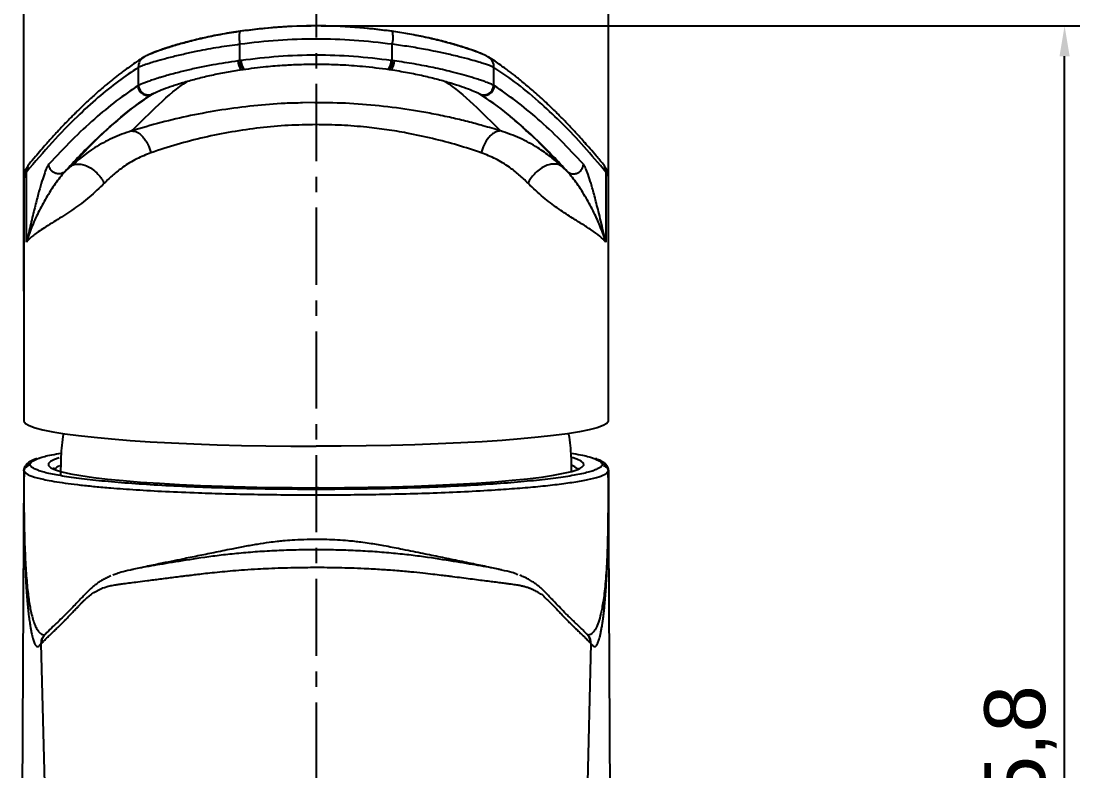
# Model space of a CAD drawing. Header units: millimetres. Extents: x 1261 to 1854, y -639 to -219.
# Drawn here: x 1649.5 to 1736.5, y -421.1 to -359.5 of the extents above; entities that cross this region are included whole.
import ezdxf

# ---------------------------------------------------------------- set-up
doc = ezdxf.new("R2010")
doc.units = ezdxf.units.MM
doc.header["$LTSCALE"] = 0.1
doc.linetypes.add('CENTERX2', pattern=[101.6, 63.5, -12.7, 12.7, -12.7])
doc.layers.get('0').update_dxf_attribs({"lineweight": 13})
doc.layers.add('CENTER', color=1, linetype='CENTERX2')
doc.layers.add('DIM', color=3, linetype='Continuous', lineweight=9)
doc.styles.get("Standard").update_dxf_attribs({"font": 'arial.ttf'})
doc.dimstyles.new('ISO-25', dxfattribs={"dimtxt": 2.5, "dimasz": 2.5, "dimexe": 1.25, "dimexo": 0.625, "dimtad": 1, "dimtxsty": 'Standard', "dimcen": 2.5, "dimadec": 0, "dimazin": 0, "dimtfac": 1, "dimtmove": 0, "dimatfit": 3, "dimfxl": 0, "dimarcsym": 0})

# ---------------------------------------------------------------- blocks, each defined once
blk = doc.blocks.new('*D18')
at = {"layer": 'Defpoints', "color": 0}
for p in [(1673.764, -359.927), (1735.228, -359.927), (1697.692, -485.737)]:
    blk.add_point(p, dxfattribs=at)
at = {"layer": 'DIM', "color": 3, "linetype": 'ByBlock', "lineweight": -2}
for p, q in [((1674.389, -359.927), (1736.478, -359.927)), ((1735.228, -483.237), (1735.228, -362.427)), ((1698.317, -485.737), (1736.478, -485.737))]:
    blk.add_line(p, q, dxfattribs=at)
at = {"layer": 'DIM', "color": 3}
for points in [[(1734.811, -362.427), (1735.644, -362.427), (1735.228, -359.927)], [(1734.811, -483.237), (1735.644, -483.237), (1735.228, -485.737)]]:
    blk.add_solid(points, dxfattribs=at)
at = {"layer": 'DIM', "color": 3, "insert": (1731.598, -422.832), "char_height": 5, "attachment_point": 5, "rotation": 90}
blk.add_mtext('125,8', dxfattribs=at)
blk = doc.blocks.new('*D23')
at = {"layer": 'Defpoints', "color": 0}
for p in [(1697.764, -340.139), (1649.764, -382.358), (1697.764, -382.361)]:
    blk.add_point(p, dxfattribs=at)
at = {"layer": 'DIM', "color": 3, "linetype": 'ByBlock', "lineweight": -2}
for p, q in [((1649.764, -381.733), (1649.764, -338.889)), ((1697.764, -381.736), (1697.764, -338.889)), ((1652.264, -340.139), (1695.264, -340.139))]:
    blk.add_line(p, q, dxfattribs=at)
at = {"layer": 'DIM', "color": 3}
for points in [[(1652.264, -339.723), (1652.264, -340.556), (1649.764, -340.139)], [(1695.264, -339.723), (1695.264, -340.556), (1697.764, -340.139)]]:
    blk.add_solid(points, dxfattribs=at)
at = {"layer": 'DIM', "color": 3, "insert": (1673.764, -336.961), "char_height": 5, "attachment_point": 5}
blk.add_mtext('48', dxfattribs=at)

msp = doc.modelspace()

# ---------------------------------------------------------------- linework, layer by layer
at = {"color": 7, "linetype": 'Continuous', "lineweight": 25}
for p, q in [((1667.501, -360.386), (1667.533, -360.368)), ((1680.027, -360.386), (1679.995, -360.368)), ((1667.51, -362.786), (1667.51, -361.445)), ((1680.018, -362.786), (1680.018, -361.445)), ((1659.159, -363.343), (1659.159, -364.828)), ((1688.369, -364.828), (1688.369, -363.343)), ((1667.592, -363.532), (1667.752, -363.509)), ((1667.751, -363.509), (1667.834, -363.497)), ((1679.694, -363.497), (1679.777, -363.509)), ((1679.776, -363.509), (1679.936, -363.532)), ((1660.354, -365.511), (1660.374, -365.498)), ((1687.126, -365.481), (1687.154, -365.498)), ((1687.154, -365.498), (1687.174, -365.511)), ((1673.764, -366.233), (1672.653, -366.261)), ((1674.797, -366.259), (1673.666, -366.24)), ((1656.775, -368.283), (1658.03, -367.205)), ((1689.498, -367.205), (1690.752, -368.283)), ((1656.635, -368.403), (1656.775, -368.283)), ((1690.752, -368.283), (1690.892, -368.403)), ((1649.969, -377.706), (1649.969, -371.941)), ((1653.564, -371.502), (1653.114, -371.911)), ((1694.414, -371.911), (1693.964, -371.502)), ((1697.559, -371.941), (1697.559, -377.707)), ((1649.764, -372.344), (1649.764, -392.371)), ((1697.764, -392.371), (1697.764, -372.35)), ((1649.764, -392.322), (1649.768, -392.407)), ((1697.76, -392.407), (1697.764, -392.322)), ((1650.261, -395.955), (1650.262, -395.981)), ((1697.266, -395.98), (1697.267, -395.955)), ((1649.761, -396.45), (1649.542, -437.437)), ((1649.762, -396.476), (1649.76, -397.62)), ((1649.762, -396.476), (1649.879, -396.606)), ((1649.762, -397.075), (1649.762, -397.301)), ((1697.653, -396.605), (1697.766, -396.475)), ((1697.768, -397.618), (1697.766, -397.267)), ((1697.986, -437.437), (1697.767, -396.45)), ((1649.761, -397.301), (1649.76, -397.62)), ((1673.96, -397.87), (1673.764, -397.87)), ((1651.518, -409.912), (1651.442, -409.994)), ((1696.086, -409.994), (1696.01, -409.912)), ((1651.917, -440.04), (1651.196, -410.667)), ((1696.331, -410.667), (1695.611, -440.04))]:
    msp.add_line(p, q, dxfattribs=at)
at = {"color": 7, "linetype": 'Continuous', "lineweight": 25, "flags": 128}
for points in [[(1673.764, -366.233), (1673.764, -366.3), (1673.764, -366.424), (1673.764, -366.601), (1673.764, -366.825), (1673.764, -367.089), (1673.764, -367.387), (1673.764, -367.708), (1673.764, -368.045)], [(1649.768, -392.407), (1649.895, -392.587), (1650.2, -392.765), (1650.68, -392.941), (1651.332, -393.112), (1652.15, -393.278), (1653.129, -393.437), (1654.261, -393.587), (1655.538, -393.729), (1656.951, -393.861), (1658.489, -393.982), (1660.14, -394.09), (1661.892, -394.186), (1663.733, -394.269), (1665.648, -394.337), (1667.624, -394.391), (1669.645, -394.429), (1671.697, -394.452), (1673.764, -394.46)], [(1697.76, -392.407), (1697.632, -392.587), (1697.328, -392.765), (1696.848, -392.941), (1696.196, -393.112), (1695.378, -393.278), (1694.399, -393.437), (1693.267, -393.587), (1691.99, -393.729), (1690.577, -393.861), (1689.039, -393.982), (1687.388, -394.09), (1685.636, -394.186), (1683.795, -394.269), (1681.88, -394.337), (1679.904, -394.391), (1677.883, -394.429), (1675.831, -394.452), (1673.764, -394.46)], [(1652.169, -396.321), (1652.352, -396.395), (1652.888, -396.56), (1653.589, -396.719), (1654.452, -396.873), (1655.468, -397.02), (1656.631, -397.157), (1657.929, -397.286), (1659.354, -397.404), (1660.893, -397.51), (1662.535, -397.604), (1664.267, -397.684), (1666.074, -397.751), (1667.942, -397.804), (1669.857, -397.842), (1671.803, -397.865), (1673.764, -397.872)], [(1674.139, -397.872), (1676.098, -397.861), (1678.039, -397.836), (1679.946, -397.795), (1681.804, -397.74), (1683.598, -397.67), (1685.313, -397.587), (1686.937, -397.49), (1688.455, -397.382), (1689.857, -397.262), (1691.13, -397.132), (1692.265, -396.992), (1693.253, -396.844), (1694.085, -396.689), (1694.756, -396.529), (1695.259, -396.363), (1695.41, -396.297)]]:
    msp.add_lwpolyline(points, dxfattribs=at)
at = {"color": 8, "linetype": 'Continuous', "lineweight": 25, "flags": 128}
for points in [[(1652.671, -395.41), (1652.269, -395.546), (1651.937, -395.715), (1651.778, -395.885), (1651.795, -396.057), (1651.987, -396.227), (1652.169, -396.321)], [(1695.41, -396.297), (1695.591, -396.195), (1695.75, -396.024), (1695.733, -395.853), (1695.541, -395.683), (1695.176, -395.514), (1694.8, -395.393)]]:
    msp.add_lwpolyline(points, dxfattribs=at)
at = {"color": 8, "linetype": 'Continuous', "lineweight": 25}
for centre, radius, start, end in [((1669.57, -360.897), 2.131, 166.12019, 194.8918), ((1677.958, -360.897), 2.131, 345.10826, 13.87985), ((1660.144, -363.318), 0.985, 123.19425, 181.44971), ((1687.384, -363.318), 0.985, 358.55035, 56.80529), ((1668.478, -362.809), 1.141, 180.03361, 219.31802), ((1668.772, -362.767), 1.262, 180.87812, 216.007), ((1668.867, -362.758), 1.27, 180.69702, 215.5523), ((1678.662, -362.759), 1.269, 324.43401, 359.31273), ((1678.756, -362.767), 1.262, 323.99308, 359.12174), ((1679.05, -362.809), 1.141, 320.68178, 359.97041), ((1659.926, -364.835), 0.8, 180.93825, 302.3722), ((1659.959, -364.815), 0.8, 180.90972, 301.33114), ((1659.985, -364.798), 0.8, 181.09009, 301.3663), ((1687.542, -364.798), 0.8, 238.63289, 358.90999), ((1687.569, -364.815), 0.8, 238.6699, 359.09008), ((1687.602, -364.835), 0.8, 237.62827, 359.06131), ((1650.937, -371.909), 0.968, 140.51859, 181.93302), ((1696.591, -371.909), 0.968, 358.0667, 39.48228), ((1652.985, -396.926), 0.896, 107.94456, 140.86134), ((1694.43, -397.106), 1.106, 44.43057, 71.60935)]:
    msp.add_arc(centre, radius, start, end, dxfattribs=at)
at = {"color": 7, "linetype": 'Continuous', "lineweight": 25}
msp.add_arc((1673.758, -141.413), 256.459, 270.00142, 270.08515, dxfattribs=at)
for points, knots in [([(1667.573, -360.375), (1667.069, -360.453), (1666.06, -360.609), (1664.644, -360.9), (1663.342, -361.215), (1662.187, -361.538), (1661.203, -361.85), (1660.421, -362.13), (1659.838, -362.367), (1659.654, -362.471), (1659.563, -362.523)], [0, 0, 0, 0, 0.125076, 0.250165, 0.375219, 0.500223, 0.625164, 0.750057, 0.874972, 1, 1, 1, 1]), ([(1667.533, -360.368), (1667.047, -360.443), (1666.076, -360.592), (1664.715, -360.868), (1663.467, -361.164), (1662.64, -361.39), (1662.124, -361.542), (1661.891, -361.613), (1661.676, -361.68), (1661.475, -361.744), (1661.3, -361.802), (1661.152, -361.852), (1661.029, -361.894), (1660.881, -361.946), (1660.708, -362.009), (1660.42, -362.117), (1660.135, -362.233), (1660.018, -362.295), (1659.976, -362.318)], [0, 0, 0, 0, 0.131918, 0.263711, 0.395316, 0.526684, 0.559015, 0.598196, 0.622526, 0.651519, 0.689094, 0.705761, 0.726005, 0.752878, 0.786371, 0.826473, 0.937626, 1, 1, 1, 1]), ([(1680.101, -360.397), (1679.055, -360.267), (1676.962, -360.007), (1673.764, -359.906), (1670.566, -360.007), (1668.473, -360.267), (1667.426, -360.397)], [0, 0, 0, 0, 0.249936, 0.499999, 0.750062, 1, 1, 1, 1]), ([(1679.995, -360.368), (1678.965, -360.243), (1676.907, -359.992), (1673.764, -359.894), (1670.621, -359.992), (1668.562, -360.243), (1667.533, -360.368)], [0, 0, 0, 0, 0.2499552, 0.4999994, 0.7500435, 1, 1, 1, 1]), ([(1687.949, -362.511), (1687.838, -362.451), (1687.619, -362.331), (1686.945, -362.063), (1686.078, -361.762), (1685.037, -361.443), (1683.872, -361.13), (1682.615, -360.839), (1681.308, -360.58), (1680.401, -360.443), (1679.955, -360.375)], [0, 0, 0, 0, 0.138742, 0.273372, 0.404046, 0.530868, 0.653866, 0.773055, 0.888437, 1, 1, 1, 1]), ([(1687.482, -362.284), (1687.446, -362.265), (1687.319, -362.199), (1686.874, -362.025), (1686.171, -361.778), (1685.497, -361.568), (1684.985, -361.42), (1684.73, -361.348), (1684.471, -361.278), (1684.205, -361.207), (1683.951, -361.142), (1683.715, -361.084), (1683.509, -361.034), (1683.243, -360.972), (1682.902, -360.894), (1682.256, -360.755), (1681.292, -360.566), (1680.427, -360.434), (1679.995, -360.368)], [0, 0, 0, 0, 0.051928, 0.182177, 0.312694, 0.443512, 0.476053, 0.515695, 0.540948, 0.571027, 0.610943, 0.6287, 0.650413, 0.679329, 0.715454, 0.758795, 0.879351, 1, 1, 1, 1]), ([(1667.51, -361.445), (1667.221, -361.483), (1666.629, -361.561), (1665.747, -361.699), (1664.863, -361.851), (1663.932, -362.033), (1662.92, -362.25), (1661.874, -362.5), (1660.976, -362.738), (1660.325, -362.929), (1659.806, -363.096), (1659.39, -363.239), (1659.234, -363.309), (1659.159, -363.343)], [0, 0, 0, 0, 0.068013, 0.139338, 0.214004, 0.289968, 0.385204, 0.499709, 0.617962, 0.713467, 0.786212, 0.896782, 1, 1, 1, 1]), ([(1680.018, -361.445), (1678.978, -361.321), (1676.912, -361.077), (1673.764, -360.981), (1670.617, -361.077), (1668.55, -361.321), (1667.51, -361.445)], [0, 0, 0, 0, 0.251666, 0.499965, 0.748296, 1, 1, 1, 1]), ([(1688.369, -363.343), (1688.324, -363.323), (1688.233, -363.28), (1687.996, -363.19), (1687.678, -363.082), (1687.238, -362.94), (1686.616, -362.757), (1685.745, -362.523), (1684.712, -362.274), (1683.689, -362.053), (1682.605, -361.838), (1681.413, -361.634), (1680.471, -361.506), (1680.018, -361.445)], [0, 0, 0, 0, 0.066555, 0.136178, 0.208889, 0.281638, 0.374295, 0.486853, 0.605414, 0.702453, 0.777963, 0.893092, 1, 1, 1, 1]), ([(1659.604, -362.494), (1659.409, -362.621), (1659.043, -362.859), (1658.533, -363.214), (1658.099, -363.529), (1657.739, -363.799), (1657.436, -364.033), (1657.162, -364.249), (1656.891, -364.468), (1656.593, -364.713), (1656.264, -364.991), (1655.9, -365.306), (1655.522, -365.642), (1655.139, -365.991), (1654.785, -366.322), (1654.486, -366.608), (1654.231, -366.856), (1653.971, -367.112), (1653.672, -367.412), (1653.341, -367.751), (1653, -368.106), (1652.693, -368.432), (1652.423, -368.723), (1652.168, -369.002), (1651.882, -369.319), (1651.543, -369.701), (1651.144, -370.159), (1650.686, -370.695), (1650.361, -371.086), (1650.189, -371.294)], [0, 0, 0, 0, 0.061665, 0.115384, 0.161155, 0.198979, 0.229095, 0.257197, 0.285709, 0.314632, 0.351594, 0.389838, 0.429653, 0.471038, 0.510951, 0.54126, 0.56591, 0.592137, 0.624151, 0.661437, 0.698412, 0.733552, 0.759875, 0.785407, 0.815507, 0.852016, 0.894935, 0.944263, 1, 1, 1, 1]), ([(1679.931, -362.774), (1678.905, -362.65), (1676.868, -362.405), (1673.764, -362.309), (1670.66, -362.405), (1668.622, -362.65), (1667.597, -362.774)], [0, 0, 0, 0, 0.251695, 0.500043, 0.748359, 1, 1, 1, 1]), ([(1697.339, -371.294), (1697.148, -371.064), (1696.792, -370.635), (1696.293, -370.053), (1695.868, -369.568), (1695.515, -369.173), (1695.214, -368.842), (1694.937, -368.541), (1694.655, -368.24), (1694.354, -367.924), (1694.045, -367.605), (1693.748, -367.304), (1693.487, -367.043), (1693.256, -366.816), (1693.022, -366.59), (1692.699, -366.28), (1692.284, -365.893), (1691.801, -365.457), (1691.332, -365.048), (1690.882, -364.668), (1690.507, -364.362), (1690.201, -364.119), (1689.946, -363.92), (1689.655, -363.698), (1689.309, -363.441), (1688.902, -363.148), (1688.433, -362.825), (1688.1, -362.609), (1687.923, -362.494)], [0, 0, 0, 0, 0.061665, 0.115382, 0.16115, 0.198969, 0.229108, 0.257949, 0.288195, 0.319846, 0.354502, 0.387163, 0.414962, 0.437901, 0.461045, 0.489049, 0.540405, 0.592259, 0.641569, 0.688694, 0.734699, 0.760057, 0.785394, 0.815499, 0.852013, 0.894934, 0.944263, 1, 1, 1, 1]), ([(1659.159, -363.343), (1658.613, -363.71), (1657.508, -364.451), (1655.834, -365.81), (1654.018, -367.471), (1652.057, -369.479), (1650.671, -371.114), (1649.969, -371.941)], [0, 0, 0, 0, 0.176989, 0.35852, 0.54461, 0.769401, 1, 1, 1, 1]), ([(1667.337, -362.809), (1666.636, -362.915), (1665.539, -363.081), (1664.148, -363.356), (1663.28, -363.549), (1662.585, -363.72), (1662.036, -363.862), (1661.516, -364.006), (1661.099, -364.128), (1660.714, -364.247), (1660.342, -364.366), (1659.979, -364.489), (1659.516, -364.658), (1659.325, -364.748), (1659.186, -364.814)], [0, 0, 0, 0, 0.171292, 0.267901, 0.37179, 0.420525, 0.482646, 0.551389, 0.605352, 0.644163, 0.712362, 0.77701, 0.838114, 1, 1, 1, 1]), ([(1667.51, -362.786), (1667.478, -362.79), (1667.42, -362.798), (1667.363, -362.806), (1667.337, -362.809)], [0, 0, 0, 0, 0.559955, 1, 1, 1, 1]), ([(1667.597, -362.774), (1667.581, -362.776), (1667.552, -362.78), (1667.523, -362.784), (1667.51, -362.786)], [0, 0, 0, 0, 0.5599973, 1, 1, 1, 1]), ([(1667.763, -363.507), (1668.388, -363.424), (1669.516, -363.275), (1671.047, -363.154), (1672.231, -363.096), (1673.268, -363.071), (1674.407, -363.07), (1675.875, -363.115), (1677.711, -363.239), (1679.039, -363.412), (1679.765, -363.507)], [0, 0, 0, 0, 0.158147, 0.285475, 0.381936, 0.452465, 0.542819, 0.664183, 0.816594, 1, 1, 1, 1]), ([(1680.018, -362.786), (1680.002, -362.784), (1679.973, -362.78), (1679.944, -362.776), (1679.931, -362.774)], [0, 0, 0, 0, 0.560005, 1, 1, 1, 1]), ([(1680.19, -362.809), (1680.158, -362.805), (1680.101, -362.797), (1680.043, -362.79), (1680.018, -362.786)], [0, 0, 0, 0, 0.560049, 1, 1, 1, 1]), ([(1688.342, -364.814), (1688.269, -364.778), (1688.118, -364.705), (1687.758, -364.566), (1687.352, -364.423), (1686.952, -364.29), (1686.417, -364.123), (1685.736, -363.927), (1684.937, -363.717), (1684.145, -363.526), (1683.403, -363.362), (1682.625, -363.205), (1681.829, -363.06), (1681.011, -362.925), (1680.46, -362.847), (1680.19, -362.809)], [0, 0, 0, 0, 0.094612, 0.195926, 0.258534, 0.327548, 0.39158, 0.488044, 0.584163, 0.656343, 0.728757, 0.795293, 0.866374, 0.9346, 1, 1, 1, 1]), ([(1697.559, -371.941), (1696.962, -371.235), (1695.782, -369.836), (1694.023, -367.984), (1692.201, -366.25), (1690.321, -364.665), (1689.013, -363.779), (1688.369, -363.343)], [0, 0, 0, 0, 0.196095, 0.387983, 0.575671, 0.79105, 1, 1, 1, 1]), ([(1660.275, -365.547), (1660.373, -365.492), (1660.564, -365.384), (1661.172, -365.134), (1661.96, -364.85), (1662.914, -364.548), (1663.991, -364.25), (1665.159, -363.972), (1666.383, -363.723), (1667.238, -363.588), (1667.659, -363.522)], [0, 0, 0, 0, 0.138761, 0.273738, 0.404786, 0.531838, 0.65487, 0.773887, 0.888931, 1, 1, 1, 1]), ([(1679.869, -363.522), (1680.339, -363.597), (1681.28, -363.746), (1682.588, -364.021), (1683.785, -364.315), (1684.841, -364.617), (1685.74, -364.909), (1686.455, -365.173), (1686.991, -365.399), (1687.165, -365.498), (1687.252, -365.547)], [0, 0, 0, 0, 0.124682, 0.249398, 0.374218, 0.499184, 0.624289, 0.749499, 0.874769, 1, 1, 1, 1]), ([(1659.126, -364.848), (1658.536, -365.251), (1657.343, -366.064), (1655.533, -367.573), (1653.686, -369.292), (1652.442, -370.628), (1651.816, -371.3)], [0, 0, 0, 0, 0.2411295, 0.4871066, 0.7416209, 1, 1, 1, 1]), ([(1658.612, -368.563), (1659.36, -367.82), (1660.866, -366.322), (1662.389, -364.995), (1663.167, -364.486), (1663.17, -364.484)], [0, 0, 0, 0, 0.49548, 0.997857, 1, 1, 1, 1]), ([(1659.159, -364.828), (1659.153, -364.831), (1659.142, -364.838), (1659.131, -364.845), (1659.126, -364.848)], [0, 0, 0, 0, 0.560221, 1, 1, 1, 1]), ([(1659.186, -364.814), (1659.181, -364.816), (1659.171, -364.821), (1659.163, -364.826), (1659.159, -364.828)], [0, 0, 0, 0, 0.560303, 1, 1, 1, 1]), ([(1688.369, -364.828), (1688.364, -364.825), (1688.355, -364.821), (1688.346, -364.816), (1688.342, -364.814)], [0, 0, 0, 0, 0.5596699, 1, 1, 1, 1]), ([(1688.401, -364.848), (1688.395, -364.844), (1688.384, -364.837), (1688.374, -364.831), (1688.369, -364.828)], [0, 0, 0, 0, 0.559824, 1, 1, 1, 1]), ([(1695.712, -371.3), (1695.086, -370.628), (1693.843, -369.292), (1691.995, -367.573), (1690.185, -366.065), (1688.992, -365.251), (1688.401, -364.848)], [0, 0, 0, 0, 0.258299, 0.512749, 0.75881, 1, 1, 1, 1]), ([(1660.362, -365.506), (1659.566, -366.03), (1658.688, -366.607), (1657.813, -367.389), (1657.733, -367.461)], [0, 0, 0, 0, 0.907518, 1, 1, 1, 1]), ([(1689.795, -367.461), (1689.715, -367.389), (1688.84, -366.607), (1687.962, -366.03), (1687.166, -365.506)], [0, 0, 0, 0, 0.092516, 1, 1, 1, 1]), ([(1672.653, -366.261), (1672.171, -366.27), (1670.824, -366.294), (1668.596, -366.483), (1665.994, -366.816), (1663.447, -367.286), (1660.951, -367.868), (1659.409, -368.326), (1658.612, -368.563)], [0, 0, 0, 0, 0.095131, 0.265547, 0.444809, 0.626728, 0.807137, 1, 1, 1, 1]), ([(1688.916, -368.563), (1688.435, -368.418), (1687.553, -368.15), (1686.199, -367.791), (1684.857, -367.468), (1683.486, -367.179), (1681.639, -366.842), (1679.338, -366.521), (1676.542, -366.277), (1674.68, -366.247), (1673.764, -366.233)], [0, 0, 0, 0, 0.109416, 0.200746, 0.29243, 0.390796, 0.479398, 0.658227, 0.831797, 1, 1, 1, 1]), ([(1658.612, -368.563), (1658.342, -368.65), (1657.803, -368.823), (1657.03, -369.149), (1656.284, -369.522), (1655.063, -370.231), (1654.21, -370.954), (1653.564, -371.502)], [0, 0, 0, 0, 0.139809, 0.279987, 0.420568, 0.561646, 1, 1, 1, 1]), ([(1658.612, -368.563), (1658.759, -368.577), (1658.986, -368.597), (1659.304, -368.81), (1659.542, -369.037), (1659.761, -369.326), (1660.01, -369.752), (1660.125, -370.117), (1660.2, -370.355)], [0, 0, 0, 0, 0.239812, 0.368589, 0.5, 0.631411, 0.760187, 1, 1, 1, 1]), ([(1673.764, -368.045), (1672.999, -368.058), (1671.453, -368.084), (1669.129, -368.292), (1666.811, -368.624), (1664.532, -369.088), (1662.296, -369.665), (1660.91, -370.121), (1660.2, -370.355)], [0, 0, 0, 0, 0.155856, 0.314864, 0.479753, 0.64762, 0.819398, 1, 1, 1, 1]), ([(1687.327, -370.355), (1686.682, -370.142), (1685.41, -369.721), (1683.355, -369.176), (1681.404, -368.757), (1679.583, -368.456), (1677.792, -368.233), (1675.852, -368.076), (1674.458, -368.056), (1673.764, -368.045)], [0, 0, 0, 0, 0.164426, 0.3241676, 0.4821913, 0.6005429, 0.7161513, 0.8585648, 1, 1, 1, 1]), ([(1688.916, -368.563), (1688.839, -368.564), (1688.684, -368.567), (1688.433, -368.669), (1688.181, -368.843), (1687.87, -369.162), (1687.543, -369.667), (1687.396, -370.135), (1687.327, -370.355)], [0, 0, 0, 0, 0.127641, 0.259694, 0.393574, 0.526479, 0.777855, 1, 1, 1, 1]), ([(1693.964, -371.502), (1693.814, -371.365), (1693.51, -371.087), (1693.024, -370.692), (1692.507, -370.309), (1691.687, -369.764), (1690.523, -369.116), (1689.451, -368.747), (1688.916, -368.563)], [0, 0, 0, 0, 0.105653, 0.213858, 0.324655, 0.4381, 0.719897, 1, 1, 1, 1]), ([(1660.2, -370.355), (1659.803, -370.512), (1658.983, -370.836), (1657.97, -371.472), (1657.088, -372.149), (1656.608, -372.618), (1656.365, -372.856)], [0, 0, 0, 0, 0.269455, 0.555362, 0.775121, 1, 1, 1, 1]), ([(1691.163, -372.856), (1690.92, -372.619), (1690.441, -372.149), (1689.56, -371.473), (1688.546, -370.837), (1687.726, -370.512), (1687.327, -370.355)], [0, 0, 0, 0, 0.224551, 0.444014, 0.730243, 1, 1, 1, 1]), ([(1650.034, -371.563), (1649.958, -371.678), (1649.766, -371.966), (1649.781, -372.238), (1649.789, -372.402)], [0, 0, 0, 0, 0.396354, 1, 1, 1, 1]), ([(1651.816, -371.3), (1651.753, -371.398), (1651.618, -371.606), (1651.412, -372.172), (1651.183, -372.889), (1650.977, -373.622), (1650.797, -374.303), (1650.649, -374.885), (1650.491, -375.524), (1650.327, -376.204), (1650.151, -376.944), (1650.032, -377.444), (1649.969, -377.706)], [0, 0, 0, 0, 0.093313, 0.200048, 0.32065, 0.456965, 0.534706, 0.617924, 0.703371, 0.798808, 0.894158, 1, 1, 1, 1]), ([(1653.114, -371.911), (1652.85, -372.23), (1652.319, -372.874), (1651.582, -374.073), (1650.932, -375.264), (1650.378, -376.491), (1650.106, -377.301), (1649.969, -377.706)], [0, 0, 0, 0, 0.196203, 0.395997, 0.596819, 0.79824, 1, 1, 1, 1]), ([(1653.114, -371.911), (1653.062, -371.947), (1652.952, -372.024), (1652.745, -372.084), (1652.512, -372.088), (1652.276, -372.018), (1652.071, -371.88), (1651.923, -371.697), (1651.835, -371.498), (1651.822, -371.364), (1651.816, -371.3)], [0, 0, 0, 0, 0.107825, 0.229134, 0.361451, 0.500041, 0.638623, 0.770918, 0.8922, 1, 1, 1, 1]), ([(1653.564, -371.502), (1653.642, -371.446), (1653.807, -371.329), (1654.147, -371.262), (1654.557, -371.299), (1655.009, -371.46), (1655.455, -371.733), (1655.845, -372.083), (1656.158, -372.466), (1656.298, -372.73), (1656.365, -372.856)], [0, 0, 0, 0, 0.110936, 0.233102, 0.364098, 0.5, 0.635902, 0.766898, 0.889064, 1, 1, 1, 1]), ([(1693.964, -371.502), (1693.886, -371.446), (1693.721, -371.329), (1693.381, -371.262), (1692.971, -371.299), (1692.519, -371.46), (1692.073, -371.733), (1691.683, -372.083), (1691.37, -372.466), (1691.23, -372.73), (1691.163, -372.856)], [0, 0, 0, 0, 0.110935, 0.233101, 0.364097, 0.5, 0.635902, 0.766898, 0.889064, 1, 1, 1, 1]), ([(1694.414, -371.911), (1694.466, -371.947), (1694.576, -372.024), (1694.782, -372.084), (1695.016, -372.088), (1695.252, -372.018), (1695.457, -371.881), (1695.604, -371.698), (1695.692, -371.499), (1695.706, -371.364), (1695.712, -371.3)], [0, 0, 0, 0, 0.107708, 0.228915, 0.361165, 0.499738, 0.638355, 0.770729, 0.892104, 1, 1, 1, 1]), ([(1697.559, -377.707), (1697.422, -377.301), (1697.149, -376.491), (1696.596, -375.264), (1695.946, -374.073), (1695.209, -372.874), (1694.678, -372.23), (1694.414, -371.911)], [0, 0, 0, 0, 0.201762, 0.403184, 0.604007, 0.803803, 1, 1, 1, 1]), ([(1697.559, -377.707), (1697.486, -377.402), (1697.347, -376.82), (1697.147, -375.976), (1696.962, -375.215), (1696.789, -374.528), (1696.629, -373.917), (1696.48, -373.369), (1696.307, -372.77), (1696.114, -372.164), (1695.907, -371.599), (1695.773, -371.393), (1695.712, -371.3)], [0, 0, 0, 0, 0.122646, 0.234035, 0.33923, 0.43327, 0.52146, 0.603177, 0.67851, 0.800925, 0.910534, 1, 1, 1, 1]), ([(1697.726, -372.273), (1697.73, -372.151), (1697.738, -371.921), (1697.571, -371.678), (1697.494, -371.563)], [0, 0, 0, 0, 0.53148, 1, 1, 1, 1]), ([(1656.365, -372.856), (1655.957, -373.249), (1655.1, -374.071), (1653.776, -375.039), (1652.701, -375.737), (1651.883, -376.241), (1651.312, -376.6), (1650.832, -376.922), (1650.459, -377.205), (1650.166, -377.465), (1650.036, -377.625), (1649.969, -377.706)], [0, 0, 0, 0, 0.136495, 0.286151, 0.45582, 0.5493, 0.646883, 0.742118, 0.831711, 0.913988, 1, 1, 1, 1]), ([(1697.559, -377.707), (1697.411, -377.541), (1697.132, -377.228), (1696.412, -376.724), (1695.601, -376.213), (1694.662, -375.634), (1693.608, -374.935), (1692.401, -374.043), (1691.583, -373.259), (1691.163, -372.856)], [0, 0, 0, 0, 0.171859, 0.326086, 0.46292, 0.584534, 0.726889, 0.859612, 1, 1, 1, 1]), ([(1653.019, -393.42), (1653.018, -393.426), (1652.894, -394.055), (1652.795, -395.203), (1652.782, -396.344), (1652.776, -396.85)], [0, 0, 0, 0, 0.00562, 0.558293, 1, 1, 1, 1]), ([(1694.746, -396.576), (1694.741, -396.156), (1694.728, -395.125), (1694.632, -394.069), (1694.511, -393.445), (1694.506, -393.42)], [0, 0, 0, 0, 0.397879, 0.976377, 1, 1, 1, 1]), ([(1650.837, -395.476), (1650.787, -395.492), (1650.535, -395.569), (1650.269, -395.703), (1649.998, -395.902), (1649.808, -396.135), (1649.778, -396.348), (1649.764, -396.448)], [0, 0, 0, 0, 0.08696, 0.432571, 0.658673, 0.838819, 1, 1, 1, 1]), ([(1651.005, -395.449), (1651.023, -395.441), (1651.236, -395.345), (1651.83, -395.202), (1652.57, -395.077), (1652.843, -395.03)], [0, 0, 0, 0, 0.055467, 0.651569, 1, 1, 1, 1]), ([(1694.686, -395.03), (1694.959, -395.077), (1695.698, -395.202), (1696.293, -395.345), (1696.507, -395.441), (1696.526, -395.45)], [0, 0, 0, 0, 0.34717, 0.941962, 1, 1, 1, 1]), ([(1697.752, -396.445), (1697.747, -396.362), (1697.736, -396.169), (1697.57, -395.946), (1697.349, -395.76), (1697.078, -395.61), (1696.813, -395.519), (1696.693, -395.478)], [0, 0, 0, 0, 0.132194, 0.30727, 0.503926, 0.774625, 1, 1, 1, 1]), ([(1650.261, -395.955), (1650.196, -395.962), (1650.065, -395.977), (1649.9, -396.091), (1649.785, -396.255), (1649.769, -396.385), (1649.761, -396.45)], [0, 0, 0, 0, 0.25, 0.499999, 0.750001, 1, 1, 1, 1]), ([(1650.127, -396.106), (1650.069, -396.129), (1649.794, -396.242), (1649.776, -396.358), (1649.761, -396.45)], [0, 0, 0, 0, 0.20826, 1, 1, 1, 1]), ([(1649.762, -396.476), (1649.762, -396.471), (1649.762, -396.433), (1649.773, -396.355), (1649.817, -396.237), (1649.911, -396.111), (1650.066, -396.003), (1650.196, -395.988), (1650.262, -395.981)], [0, 0, 0, 0, 0.018058, 0.148593, 0.299233, 0.500438, 0.750174, 1, 1, 1, 1]), ([(1673.764, -398.01), (1672.745, -398.007), (1670.706, -398), (1667.699, -397.946), (1664.796, -397.861), (1662.044, -397.744), (1659.49, -397.596), (1657.177, -397.421), (1655.146, -397.221), (1653.424, -397), (1652.066, -396.761), (1651.168, -396.549), (1650.881, -396.415), (1650.781, -396.368)], [0, 0, 0, 0, 0.094956, 0.189912, 0.284867, 0.379823, 0.474779, 0.569735, 0.664691, 0.759646, 0.854602, 0.949558, 1, 1, 1, 1]), ([(1652.38, -396.365), (1652.32, -396.334), (1652.216, -396.282), (1652.211, -396.275), (1652.209, -396.272)], [0, 0, 0, 0, 0.577149, 1, 1, 1, 1]), ([(1696.765, -396.361), (1696.661, -396.41), (1696.37, -396.546), (1695.465, -396.76), (1694.106, -396.999), (1692.385, -397.22), (1690.354, -397.42), (1688.041, -397.596), (1685.487, -397.743), (1682.734, -397.861), (1679.83, -397.946), (1676.823, -398), (1674.784, -398.007), (1673.764, -398.01)], [0, 0, 0, 0, 0.052884, 0.147596, 0.242307, 0.337019, 0.431731, 0.526442, 0.621154, 0.715865, 0.810577, 0.905288, 1, 1, 1, 1]), ([(1695.319, -396.273), (1695.318, -396.275), (1695.315, -396.28), (1695.23, -396.323), (1695.186, -396.346)], [0, 0, 0, 0, 0.479978, 1, 1, 1, 1]), ([(1697.766, -396.475), (1697.761, -396.426), (1697.753, -396.339), (1697.705, -396.235), (1697.659, -396.169), (1697.586, -396.09), (1697.462, -396.003), (1697.331, -395.988), (1697.266, -395.981)], [0, 0, 0, 0, 0.189297, 0.335661, 0.438949, 0.499029, 0.749501, 1, 1, 1, 1]), ([(1697.267, -395.955), (1697.332, -395.962), (1697.462, -395.977), (1697.627, -396.091), (1697.743, -396.255), (1697.759, -396.385), (1697.767, -396.45)], [0, 0, 0, 0, 0.249999, 0.500001, 0.749999, 1, 1, 1, 1]), ([(1697.75, -396.427), (1697.735, -396.343), (1697.717, -396.235), (1697.459, -396.129), (1697.401, -396.106)], [0, 0, 0, 0, 0.776938, 1, 1, 1, 1]), ([(1649.761, -396.45), (1649.761, -396.453), (1649.761, -396.461), (1649.761, -396.47), (1649.762, -396.476)], [0, 0, 0, 0, 0.402592, 1, 1, 1, 1]), ([(1649.833, -396.605), (1649.819, -396.665), (1649.783, -396.821), (1649.771, -396.978), (1649.764, -397.075)], [0, 0, 0, 0, 0.38463, 1, 1, 1, 1]), ([(1697.766, -396.475), (1697.767, -397.421), (1697.768, -399.243), (1697.727, -401.7), (1697.661, -403.534), (1697.584, -404.846), (1697.511, -405.761), (1697.429, -406.545), (1697.34, -407.211), (1697.219, -407.914), (1697.058, -408.604), (1696.896, -409.072), (1696.783, -409.323), (1696.724, -409.438), (1696.665, -409.54), (1696.605, -409.63), (1696.544, -409.709), (1696.383, -409.885), (1696.207, -410.001), (1696.081, -409.969), (1696.057, -409.963)], [0, 0, 0, 0, 0.1245428, 0.2398577, 0.3458733, 0.4050507, 0.4608928, 0.513429, 0.5626861, 0.6086665, 0.6871386, 0.7618696, 0.7808317, 0.7995374, 0.8179864, 0.8361796, 0.8541177, 0.8718011, 0.975772, 1, 1, 1, 1]), ([(1696.331, -410.667), (1696.346, -410.683), (1696.376, -410.717), (1696.431, -410.784), (1696.487, -410.843), (1696.552, -410.895), (1696.618, -410.923), (1696.694, -410.915), (1696.76, -410.866), (1696.823, -410.785), (1696.878, -410.686), (1696.934, -410.549), (1696.988, -410.395), (1697.046, -410.194), (1697.095, -409.995), (1697.132, -409.824), (1697.157, -409.705), (1697.183, -409.568), (1697.212, -409.412), (1697.242, -409.233), (1697.28, -408.993), (1697.313, -408.761), (1697.342, -408.544), (1697.361, -408.39), (1697.382, -408.215), (1697.418, -407.9), (1697.465, -407.431), (1697.52, -406.782), (1697.57, -406.085), (1697.614, -405.34), (1697.651, -404.55), (1697.681, -403.774), (1697.707, -402.943), (1697.731, -401.974), (1697.751, -400.802), (1697.764, -399.523), (1697.77, -398.089), (1697.768, -397.063), (1697.766, -396.475)], [0, 0, 0, 0, 0.02251, 0.047493, 0.082795, 0.10669, 0.14102, 0.175429, 0.209905, 0.229033, 0.259376, 0.281646, 0.303571, 0.329503, 0.359434, 0.369757, 0.381194, 0.393745, 0.407407, 0.422181, 0.438066, 0.464035, 0.473358, 0.483813, 0.495398, 0.508112, 0.544395, 0.580658, 0.616902, 0.653125, 0.689319, 0.725487, 0.754593, 0.793698, 0.842785, 0.890887, 0.937513, 1, 1, 1, 1]), ([(1697.764, -397.072), (1697.757, -396.976), (1697.745, -396.82), (1697.709, -396.665), (1697.695, -396.605)], [0, 0, 0, 0, 0.613374, 1, 1, 1, 1]), ([(1697.766, -396.475), (1697.766, -396.47), (1697.767, -396.461), (1697.767, -396.453), (1697.767, -396.45)], [0, 0, 0, 0, 0.585141, 1, 1, 1, 1]), ([(1649.76, -397.62), (1649.76, -397.722), (1649.759, -398.202), (1649.762, -399.072), (1649.77, -400.138), (1649.782, -401.085), (1649.797, -401.932), (1649.816, -402.796), (1649.849, -403.874), (1649.899, -405.085), (1649.954, -406.027), (1649.996, -406.618), (1650.019, -406.913), (1650.043, -407.199), (1650.068, -407.476), (1650.094, -407.743), (1650.134, -408.121), (1650.187, -408.565), (1650.253, -409.03), (1650.313, -409.399), (1650.366, -409.685), (1650.436, -410.015), (1650.526, -410.364), (1650.64, -410.679), (1650.749, -410.857), (1650.85, -410.924), (1650.937, -410.916), (1651.014, -410.868), (1651.082, -410.801), (1651.142, -410.729), (1651.179, -410.687), (1651.196, -410.667)], [0, 0, 0, 0, 0.01127, 0.053373, 0.09899, 0.134754, 0.16595, 0.202003, 0.242925, 0.306081, 0.369313, 0.38589, 0.402472, 0.419056, 0.435645, 0.452238, 0.468834, 0.508581, 0.543942, 0.574908, 0.601473, 0.623627, 0.675653, 0.727741, 0.77988, 0.825372, 0.86742, 0.906022, 0.939285, 0.971951, 1, 1, 1, 1]), ([(1649.762, -397.301), (1649.762, -397.783), (1649.761, -398.837), (1649.776, -400.211), (1649.794, -401.22), (1649.806, -401.723), (1649.811, -401.89), (1649.812, -401.942), (1649.812, -401.962), (1649.813, -401.969), (1649.813, -401.972), (1649.813, -401.974), (1649.813, -401.974), (1649.813, -401.975), (1649.813, -401.975), (1649.829, -402.673), (1649.886, -404.022), (1649.983, -405.444), (1650.081, -406.401), (1650.16, -407.019), (1650.245, -407.559), (1650.346, -408.074), (1650.466, -408.561), (1650.609, -409.008), (1650.768, -409.376), (1650.94, -409.659), (1651.19, -409.918), (1651.358, -409.947), (1651.469, -409.965)], [0, 0, 0, 0, 0.066194, 0.144673, 0.197358, 0.215597, 0.221061, 0.22297, 0.223713, 0.224022, 0.224154, 0.224212, 0.224237, 0.224248, 0.224253, 0.224257, 0.335128, 0.438193, 0.486808, 0.533455, 0.578119, 0.620786, 0.674739, 0.729086, 0.783827, 0.838936, 0.894362, 1, 1, 1, 1]), ([(1673.802, -402.125), (1673.453, -402.127), (1672.778, -402.132), (1671.839, -402.179), (1671.114, -402.236), (1670.512, -402.297), (1669.789, -402.386), (1668.905, -402.522), (1667.882, -402.706), (1666.692, -402.937), (1665.379, -403.206), (1664.064, -403.475), (1662.882, -403.716), (1661.861, -403.926), (1660.801, -404.144), (1659.664, -404.381), (1658.896, -404.55), (1658.537, -404.629)], [0, 0, 0, 0, 0.066384, 0.128334, 0.178326, 0.210203, 0.251135, 0.31361, 0.379729, 0.447341, 0.542509, 0.630736, 0.717429, 0.782254, 0.851233, 0.930641, 1, 1, 1, 1]), ([(1688.986, -404.628), (1688.63, -404.55), (1687.863, -404.381), (1686.552, -404.108), (1685.222, -403.835), (1683.788, -403.541), (1682.314, -403.24), (1680.79, -402.927), (1679.383, -402.655), (1678.297, -402.469), (1677.503, -402.356), (1676.912, -402.285), (1676.274, -402.223), (1675.526, -402.169), (1674.639, -402.131), (1674.021, -402.128), (1673.706, -402.127)], [0, 0, 0, 0, 0.068752, 0.147765, 0.248452, 0.345295, 0.443555, 0.549559, 0.635946, 0.712869, 0.756204, 0.786872, 0.823388, 0.882949, 0.940269, 1, 1, 1, 1]), ([(1673.764, -402.968), (1673.22, -402.972), (1672.131, -402.98), (1670.517, -403.041), (1668.938, -403.131), (1667.41, -403.257), (1665.958, -403.414), (1664.155, -403.657), (1662.129, -403.975), (1660.196, -404.304), (1659.084, -404.506), (1658.76, -404.581), (1658.741, -404.586)], [0, 0, 0, 0, 0.083063, 0.166175, 0.249336, 0.332516, 0.41554, 0.498277, 0.662467, 0.826179, 0.989666, 1, 1, 1, 1]), ([(1688.786, -404.585), (1688.767, -404.581), (1688.449, -404.506), (1687.33, -404.304), (1685.4, -403.975), (1683.373, -403.657), (1681.571, -403.414), (1680.119, -403.257), (1678.591, -403.131), (1677.011, -403.041), (1675.398, -402.98), (1674.309, -402.972), (1673.764, -402.968)], [0, 0, 0, 0, 0.010263, 0.173763, 0.33749, 0.501689, 0.584431, 0.667461, 0.750646, 0.833813, 0.916931, 1, 1, 1, 1]), ([(1651.232, -410.628), (1651.233, -410.627), (1651.241, -410.619), (1651.269, -410.59), (1651.328, -410.531), (1651.423, -410.436), (1651.536, -410.324), (1651.662, -410.201), (1651.794, -410.073), (1651.945, -409.928), (1652.114, -409.765), (1652.294, -409.593), (1652.462, -409.432), (1652.642, -409.257), (1652.828, -409.076), (1653.028, -408.877), (1653.198, -408.705), (1653.341, -408.559), (1653.462, -408.434), (1653.584, -408.306), (1653.713, -408.17), (1653.849, -408.026), (1653.996, -407.87), (1654.154, -407.705), (1654.32, -407.531), (1654.482, -407.363), (1654.643, -407.2), (1654.806, -407.041), (1654.973, -406.888), (1655.148, -406.739), (1655.33, -406.602), (1655.519, -406.476), (1655.714, -406.361), (1655.927, -406.252), (1656.142, -406.151), (1656.356, -406.067), (1656.572, -405.997), (1656.784, -405.941), (1657.002, -405.895), (1657.244, -405.852), (1657.561, -405.803), (1657.976, -405.746), (1658.493, -405.679), (1659.136, -405.6), (1659.784, -405.516), (1660.416, -405.434), (1660.957, -405.365), (1661.512, -405.294), (1662.079, -405.222), (1662.573, -405.16), (1663.013, -405.105), (1663.426, -405.054), (1663.933, -404.993), (1664.54, -404.921), (1665.252, -404.842), (1666.053, -404.761), (1666.942, -404.68), (1667.916, -404.606), (1668.901, -404.544), (1670.245, -404.477), (1671.843, -404.421), (1673.157, -404.412), (1673.764, -404.408)], [0, 0, 0, 0, 0.0004687, 0.0038955, 0.01318, 0.0278532, 0.047915, 0.0652296, 0.0852029, 0.1078348, 0.133125, 0.1610734, 0.1883323, 0.2082326, 0.2420073, 0.272277, 0.2990423, 0.3199782, 0.3381197, 0.3550395, 0.3768068, 0.3980545, 0.4187826, 0.4457293, 0.4717436, 0.4969365, 0.5221864, 0.5473954, 0.5725654, 0.5976989, 0.6227949, 0.645106, 0.6672452, 0.6890054, 0.7103177, 0.7293125, 0.7458793, 0.7600159, 0.7700628, 0.7809052, 0.7925362, 0.804959, 0.818262, 0.8305503, 0.8446267, 0.8530699, 0.8612749, 0.8692418, 0.8769621, 0.8844376, 0.8885428, 0.8936393, 0.899724, 0.9067908, 0.914832, 0.9238475, 0.9330332, 0.9430552, 0.9538941, 0.96264, 0.9827597, 1, 1, 1, 1]), ([(1656.914, -405.115), (1656.867, -405.133), (1656.685, -405.207), (1656.434, -405.334), (1656.128, -405.502), (1655.86, -405.676), (1655.614, -405.857), (1655.379, -406.053), (1655.144, -406.27), (1654.881, -406.531), (1654.581, -406.84), (1654.238, -407.2), (1653.865, -407.594), (1653.458, -408.015), (1653.014, -408.458), (1652.529, -408.925), (1652.024, -409.407), (1651.693, -409.737), (1651.529, -409.902)], [0, 0, 0, 0, 0.013463, 0.052018, 0.089057, 0.124575, 0.164479, 0.204049, 0.248747, 0.298955, 0.362696, 0.433554, 0.511527, 0.596615, 0.688825, 0.788162, 0.894629, 1, 1, 1, 1]), ([(1658.741, -404.586), (1658.446, -404.651), (1657.834, -404.787), (1657.395, -404.93), (1657.177, -405.019), (1657.077, -405.06)], [0, 0, 0, 0, 0.333054, 0.69269, 1, 1, 1, 1]), ([(1673.764, -404.408), (1674.062, -404.409), (1674.681, -404.411), (1675.638, -404.427), (1676.653, -404.455), (1677.605, -404.493), (1678.439, -404.534), (1679.107, -404.574), (1679.749, -404.617), (1680.374, -404.664), (1680.99, -404.716), (1681.708, -404.784), (1682.496, -404.866), (1683.316, -404.959), (1683.986, -405.04), (1684.515, -405.105), (1685.346, -405.209), (1686.457, -405.35), (1687.523, -405.488), (1688.276, -405.584), (1688.786, -405.649), (1689.241, -405.706), (1689.705, -405.767), (1690.135, -405.827), (1690.497, -405.889), (1690.739, -405.94), (1690.921, -405.988), (1691.063, -406.031), (1691.167, -406.067), (1691.24, -406.095), (1691.289, -406.114), (1691.342, -406.135), (1691.398, -406.159), (1691.457, -406.185), (1691.572, -406.238), (1691.723, -406.312), (1691.888, -406.403), (1692.004, -406.474), (1692.083, -406.526), (1692.133, -406.56), (1692.165, -406.581), (1692.181, -406.593), (1692.186, -406.596), (1692.188, -406.598), (1692.189, -406.598), (1692.189, -406.598), (1692.189, -406.598), (1692.189, -406.598), (1692.189, -406.598), (1692.189, -406.598), (1692.189, -406.598), (1692.269, -406.558), (1692.572, -406.936), (1692.858, -407.16), (1693.213, -407.539), (1693.478, -407.814), (1693.664, -408.011), (1693.725, -408.075), (1693.787, -408.141), (1693.849, -408.206), (1693.912, -408.273), (1694, -408.364), (1694.122, -408.492), (1694.29, -408.664), (1694.462, -408.839), (1694.634, -409.01), (1694.754, -409.129), (1694.84, -409.213), (1694.887, -409.259), (1694.935, -409.305), (1694.983, -409.352), (1695.033, -409.4), (1695.16, -409.523), (1695.353, -409.707), (1695.597, -409.941), (1695.803, -410.14), (1695.972, -410.305), (1696.104, -410.435), (1696.2, -410.531), (1696.257, -410.588), (1696.284, -410.616), (1696.293, -410.624), (1696.295, -410.627), (1696.296, -410.628)], [0, 0, 0, 0, 0.008479, 0.017586, 0.027319, 0.037683, 0.04528, 0.051937, 0.057661, 0.064752, 0.071191, 0.076976, 0.087774, 0.097153, 0.105107, 0.111623, 0.116694, 0.136703, 0.156847, 0.166595, 0.176905, 0.187042, 0.197078, 0.212968, 0.228194, 0.242734, 0.252448, 0.263081, 0.273648, 0.277499, 0.281783, 0.286499, 0.291648, 0.297228, 0.303242, 0.32462, 0.342391, 0.356549, 0.364794, 0.371008, 0.375191, 0.376646, 0.377085, 0.377239, 0.377299, 0.377324, 0.377335, 0.377339, 0.377341, 0.377342, 0.377343, 0.377343, 0.426445, 0.47446, 0.522173, 0.590486, 0.599868, 0.609351, 0.618934, 0.628619, 0.638405, 0.648292, 0.669308, 0.695113, 0.725706, 0.74852, 0.773419, 0.780284, 0.787293, 0.794445, 0.801741, 0.809179, 0.81676, 0.858663, 0.895138, 0.926186, 0.951806, 0.971998, 0.986761, 0.996095, 0.998726, 0.999533, 1, 1, 1, 1]), ([(1690.324, -405.018), (1690.283, -404.998), (1690.134, -404.925), (1689.744, -404.801), (1689.098, -404.656), (1688.786, -404.585)], [0, 0, 0, 0, 0.165858, 0.597957, 1, 1, 1, 1]), ([(1695.998, -409.901), (1695.893, -409.795), (1695.682, -409.582), (1695.371, -409.281), (1695.086, -409.007), (1694.855, -408.786), (1694.675, -408.613), (1694.535, -408.476), (1694.407, -408.35), (1694.169, -408.114), (1693.823, -407.761), (1693.323, -407.232), (1692.773, -406.651), (1692.311, -406.186), (1691.946, -405.883), (1691.729, -405.719), (1691.456, -405.536), (1691.158, -405.366), (1690.847, -405.214), (1690.652, -405.122), (1690.511, -405.07), (1690.49, -405.062)], [0, 0, 0, 0, 0.066075, 0.132021, 0.18971, 0.239143, 0.272191, 0.300188, 0.326416, 0.352907, 0.449665, 0.548529, 0.674129, 0.795711, 0.82337, 0.855743, 0.892938, 0.93495, 0.963822, 0.994578, 1, 1, 1, 1]), ([(1651.196, -410.667), (1651.205, -410.562), (1651.224, -410.345), (1651.328, -410.11), (1651.431, -410.018), (1651.45, -410)], [0, 0, 0, 0, 0.434493, 0.893769, 1, 1, 1, 1]), ([(1651.232, -410.628), (1651.24, -410.523), (1651.258, -410.306), (1651.377, -410.052), (1651.5, -409.945), (1651.539, -409.911)], [0, 0, 0, 0, 0.39324, 0.808758, 1, 1, 1, 1]), ([(1696.296, -410.628), (1696.286, -410.515), (1696.265, -410.288), (1696.14, -410.035), (1696.021, -409.936), (1695.99, -409.91)], [0, 0, 0, 0, 0.423625, 0.849184, 1, 1, 1, 1]), ([(1696.331, -410.667), (1696.322, -410.562), (1696.304, -410.345), (1696.2, -410.11), (1696.097, -410.018), (1696.078, -410)], [0, 0, 0, 0, 0.434612, 0.893937, 1, 1, 1, 1]), ([(1651.232, -410.628), (1651.225, -410.635), (1651.213, -410.648), (1651.202, -410.662), (1651.196, -410.667)], [0, 0, 0, 0, 0.561083, 1, 1, 1, 1]), ([(1696.331, -410.667), (1696.325, -410.66), (1696.313, -410.647), (1696.301, -410.634), (1696.296, -410.628)], [0, 0, 0, 0, 0.558933, 1, 1, 1, 1])]:
    msp.add_open_spline(points, degree=3, knots=knots, dxfattribs=at)
at = {"color": 8, "linetype": 'Continuous', "lineweight": 25}
for points, knots in [([(1684.363, -364.487), (1684.364, -364.488), (1685.14, -364.996), (1686.661, -366.322), (1688.168, -367.819), (1688.916, -368.563)], [0, 0, 0, 0, 0.000768, 0.503682, 1, 1, 1, 1]), ([(1653.564, -371.502), (1654.36, -370.66), (1655.951, -368.977), (1658.199, -366.977), (1659.648, -365.972), (1660.306, -365.515)], [0, 0, 0, 0, 0.353121, 0.706257, 1, 1, 1, 1]), ([(1657.733, -367.461), (1657.002, -368.083), (1655.459, -369.396), (1653.922, -371.044), (1653.114, -371.911)], [0, 0, 0, 0, 0.473749, 1, 1, 1, 1]), ([(1694.414, -371.911), (1693.605, -371.044), (1692.069, -369.396), (1690.526, -368.083), (1689.795, -367.461)], [0, 0, 0, 0, 0.526262, 1, 1, 1, 1]), ([(1690.735, -368.301), (1691.016, -368.543), (1692.09, -369.47), (1693.168, -370.639), (1693.964, -371.502)], [0, 0, 0, 0, 0.261591, 1, 1, 1, 1]), ([(1649.969, -371.941), (1649.877, -372.054), (1649.753, -372.205), (1649.782, -372.316), (1649.79, -372.344)], [0, 0, 0, 0, 0.745449, 1, 1, 1, 1]), ([(1697.762, -372.351), (1697.763, -372.35), (1697.831, -372.248), (1697.694, -372.094), (1697.559, -371.941)], [0, 0, 0, 0, 0.009582, 1, 1, 1, 1]), ([(1650.261, -395.955), (1650.293, -395.865), (1650.354, -395.694), (1650.795, -395.528), (1651.005, -395.449)], [0, 0, 0, 0, 0.524397, 1, 1, 1, 1]), ([(1696.526, -395.45), (1696.734, -395.529), (1697.174, -395.695), (1697.235, -395.865), (1697.267, -395.955)], [0, 0, 0, 0, 0.474355, 1, 1, 1, 1]), ([(1650.781, -396.368), (1650.674, -396.328), (1650.339, -396.2), (1650.294, -396.07), (1650.262, -395.981)], [0, 0, 0, 0, 0.319165, 1, 1, 1, 1]), ([(1697.266, -395.98), (1697.236, -396.069), (1697.192, -396.197), (1696.865, -396.322), (1696.765, -396.361)], [0, 0, 0, 0, 0.693659, 1, 1, 1, 1]), ([(1649.879, -396.606), (1649.908, -396.65), (1649.996, -396.782), (1650.582, -396.997), (1651.463, -397.212), (1652.444, -397.386), (1653.374, -397.522), (1654.43, -397.652), (1655.603, -397.774), (1657.092, -397.905), (1658.991, -398.043), (1661.396, -398.18), (1663.869, -398.287), (1666.323, -398.365), (1668.691, -398.417), (1671.187, -398.452), (1672.897, -398.456), (1673.764, -398.458)], [0, 0, 0, 0, 0.043866, 0.13103, 0.218166, 0.270458, 0.322739, 0.37501, 0.42727, 0.479519, 0.556891, 0.638007, 0.722867, 0.788989, 0.857218, 0.927555, 1, 1, 1, 1]), ([(1673.764, -398.458), (1674.507, -398.456), (1676.047, -398.453), (1678.417, -398.425), (1680.898, -398.375), (1683.449, -398.297), (1686.017, -398.189), (1688.315, -398.059), (1690.319, -397.916), (1692.031, -397.766), (1693.6, -397.595), (1694.986, -397.405), (1696.149, -397.195), (1697.024, -396.968), (1697.545, -396.769), (1697.626, -396.646), (1697.653, -396.605)], [0, 0, 0, 0, 0.062083, 0.128684, 0.199801, 0.275436, 0.355587, 0.440256, 0.506742, 0.575771, 0.647343, 0.721458, 0.798114, 0.877312, 0.959051, 1, 1, 1, 1])]:
    msp.add_open_spline(points, degree=3, knots=knots, dxfattribs=at)
at = {"layer": 'CENTER'}
msp.add_line((1673.764, -354.544), (1673.764, -525.129), dxfattribs=at)

# ---------------------------------------------------------------- dimensions: what is measured, and where the dimension line sits
at = {"layer": 'DIM', "color": 7}
dim = msp.add_linear_dim(base=(1697.764, -340.139), p1=(1649.764, -382.358), p2=(1697.764, -382.361), dimstyle='ISO-25', override={"dimtxt": 5, "dimdec": 1, "dimcen": 5, "dimclrd": 3, "dimclre": 3, "dimclrt": 3, "dimtdec": 1, "dimfxl": 1.25, "dimtfill": 1, "dimarcsym": 1}, dxfattribs=at)
dim.commit()
dim.dimension.update_dxf_attribs({"geometry": '*D23', "text_midpoint": (1673.764, -336.961)})
dim = msp.add_linear_dim(base=(1735.228, -359.927), p1=(1697.692, -485.737), p2=(1673.764, -359.927), angle=90, dimstyle='ISO-25', override={"dimtxt": 5, "dimdec": 1, "dimcen": 5, "dimclrd": 3, "dimclre": 3, "dimclrt": 3, "dimtdec": 1, "dimfxl": 1.25, "dimtfill": 1, "dimarcsym": 1}, dxfattribs=at)
dim.commit()
dim.dimension.update_dxf_attribs({"geometry": '*D18', "text_midpoint": (1731.598, -422.832)})

doc.saveas('drawing.dxf')
